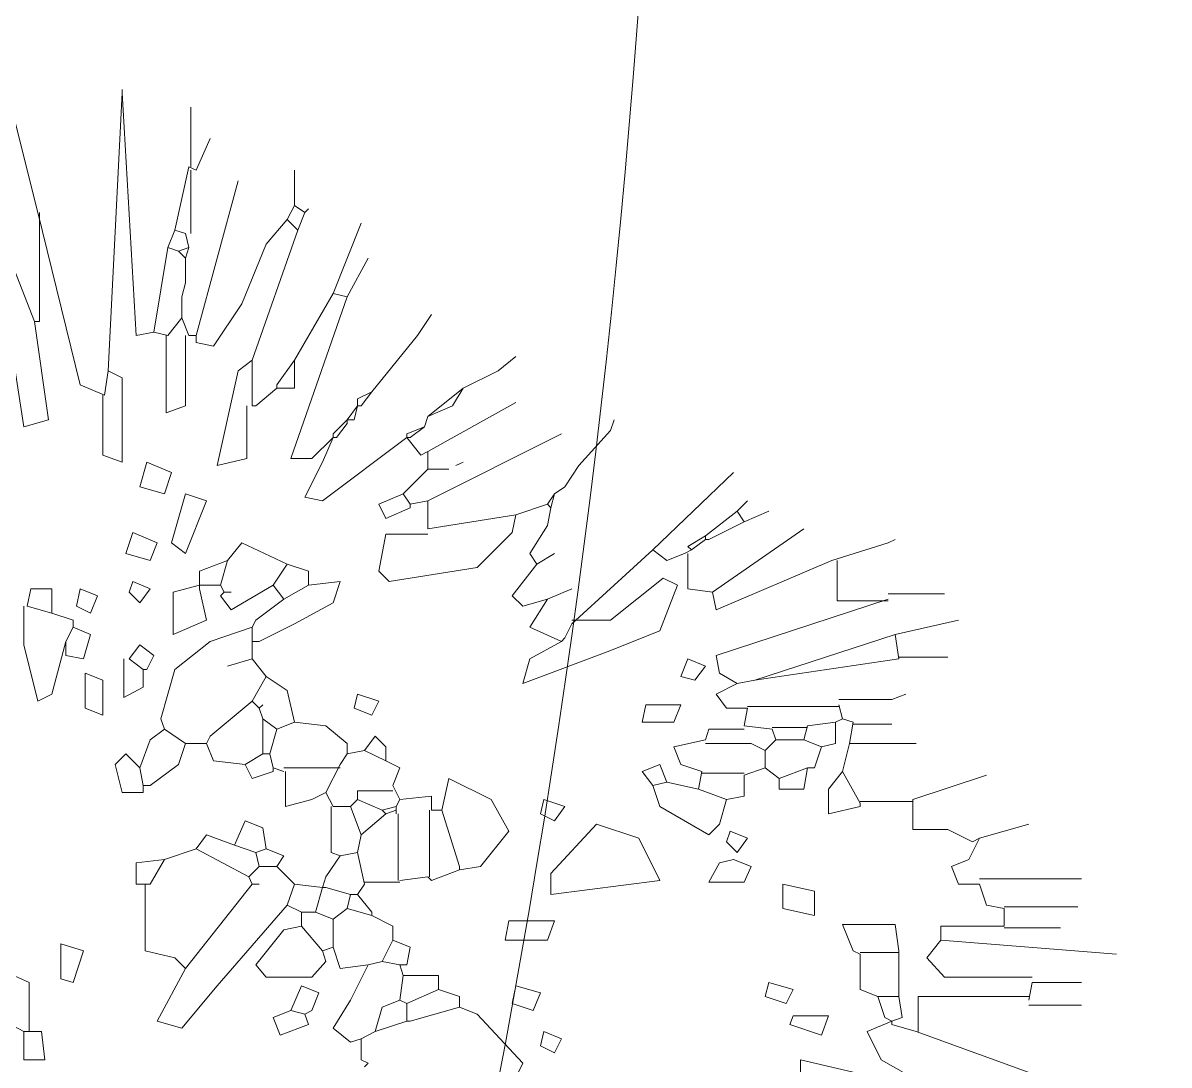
# Model space of a CAD drawing. Header units: inches. Extents: x 242965 to 445791, y 236206 to 423703.
# Drawn here: x 336479.4 to 336568.4, y 365284.1 to 365365 of the extents above; entities that cross this region are included whole.
import ezdxf

# ---------------------------------------------------------------- set-up
doc = ezdxf.new("R2010")
doc.units = ezdxf.units.IN
doc.header["$MEASUREMENT"] = 0
doc.layers.add('9', color=251, linetype='Continuous', lineweight=13)

# ---------------------------------------------------------------- blocks, each defined once
blk = doc.blocks.new('md-lavabo5')
for p, q in [((248.836, 1293.407), (247.744, 1271.84)), ((248.836, 1293.407), (248.836, 1293.679)), ((248.836, 1293.407), (249.928, 1274.572)), ((254.16, 1287.673), (254.16, 1292.315)), ((242.283, 1284.124), (240.373, 1291.77)), ((254.57, 1287.401), (255.659, 1289.858)), ((254.022, 1287.673), (252.93, 1282.76)), ((254.022, 1287.673), (254.57, 1287.401)), ((254.16, 1287.401), (254.16, 1282.487)), ((262.213, 1284.672), (262.213, 1287.401)), ((254.57, 1274.572), (257.844, 1286.584)), ((242.283, 1284.124), (245.559, 1270.747)), ((242.42, 1284.124), (242.42, 1275.661)), ((262.213, 1284.672), (261.665, 1283.579)), ((262.213, 1284.672), (263.033, 1284.124)), ((263.033, 1284.124), (262.485, 1282.76)), ((263.033, 1284.124), (263.305, 1284.399)), ((261.665, 1283.579), (260.028, 1281.667)), ((261.665, 1283.579), (262.485, 1282.76)), ((265.215, 1277.846), (267.399, 1283.307)), ((252.93, 1282.76), (252.385, 1281.395)), ((252.93, 1282.76), (253.75, 1282.487)), ((253.75, 1282.487), (254.022, 1281.395)), ((262.485, 1282.76), (258.936, 1272.66)), ((260.028, 1281.667), (258.119, 1277.028)), ((240.101, 1280.575), (242.01, 1275.661)), ((252.385, 1281.395), (251.293, 1274.844)), ((252.385, 1281.395), (253.202, 1281.122)), ((254.022, 1281.395), (253.202, 1281.122)), ((253.202, 1281.122), (253.75, 1280.575)), ((254.022, 1281.395), (253.75, 1280.575)), ((253.75, 1280.575), (253.75, 1278.666)), ((266.307, 1277.573), (267.946, 1280.575)), ((239.281, 1279.758), (241.19, 1267.473)), ((253.75, 1278.666), (253.477, 1277.573)), ((253.75, 1278.666), (253.477, 1277.573)), ((253.477, 1277.573), (253.477, 1275.936)), ((258.119, 1277.028), (255.934, 1273.752)), ((266.307, 1277.573), (261.94, 1265.016)), ((265.215, 1277.846), (262.213, 1272.66)), ((265.215, 1277.846), (266.307, 1277.573)), ((271.768, 1274.572), (272.86, 1276.209)), ((242.42, 1275.661), (242.01, 1275.661)), ((243.102, 1268.018), (242.01, 1275.661)), ((253.477, 1275.936), (252.385, 1274.572)), ((253.477, 1275.936), (254.022, 1274.572)), ((249.928, 1274.572), (251.293, 1274.844)), ((251.293, 1274.844), (252.385, 1274.572)), ((252.248, 1274.572), (252.248, 1268.566)), ((253.75, 1269.11), (253.75, 1274.572)), ((254.022, 1274.572), (254.57, 1274.572)), ((254.57, 1274.024), (254.57, 1274.572)), ((268.219, 1270.203), (271.768, 1274.572)), ((255.934, 1273.752), (254.57, 1274.024)), ((258.936, 1272.66), (257.844, 1271.84)), ((258.936, 1272.66), (258.936, 1269.11)), ((262.213, 1272.66), (260.848, 1270.747)), ((262.213, 1272.66), (262.213, 1270.475)), ((278.046, 1271.84), (279.411, 1272.932)), ((247.744, 1271.84), (247.471, 1269.93)), ((247.744, 1271.84), (248.836, 1271.295)), ((257.844, 1271.84), (256.207, 1264.469)), ((275.317, 1270.475), (278.046, 1271.84)), ((245.559, 1270.747), (247.471, 1269.93)), ((248.836, 1271.295), (248.836, 1264.741)), ((260.848, 1270.747), (260.848, 1270.475)), ((247.334, 1265.289), (247.334, 1269.93)), ((260.848, 1270.475), (259.208, 1269.11)), ((262.213, 1270.475), (260.848, 1270.475)), ((268.219, 1270.203), (267.127, 1269.655)), ((268.219, 1270.203), (267.399, 1269.11)), ((275.317, 1270.475), (272.588, 1268.291)), ((275.317, 1270.475), (274.497, 1269.11)), ((252.248, 1268.566), (253.75, 1269.11)), ((258.526, 1265.016), (258.526, 1269.11)), ((259.208, 1269.11), (258.936, 1269.11)), ((267.127, 1269.11), (266.307, 1268.018)), ((267.127, 1269.11), (266.854, 1268.018)), ((267.127, 1269.655), (267.127, 1269.11)), ((267.127, 1269.11), (267.399, 1269.11)), ((272.588, 1265.561), (279.411, 1269.383)), ((274.497, 1269.11), (272.588, 1268.291)), ((272.588, 1268.291), (272.313, 1267.473)), ((241.19, 1267.473), (243.102, 1268.018)), ((266.307, 1268.018), (265.215, 1266.926)), ((266.307, 1267.746), (265.489, 1266.653)), ((266.854, 1268.018), (266.307, 1268.018)), ((266.307, 1268.018), (266.307, 1267.746)), ((272.313, 1267.473), (270.948, 1266.926)), ((272.313, 1267.473), (271.221, 1266.653)), ((284.325, 1264.469), (286.782, 1267.198)), ((286.782, 1267.198), (287.057, 1268.018)), ((263.577, 1265.016), (265.215, 1266.653)), ((265.215, 1266.653), (264.397, 1264.741)), ((264.397, 1261.74), (270.948, 1266.653)), ((265.215, 1266.926), (265.215, 1266.653)), ((265.215, 1266.653), (265.489, 1266.653)), ((270.948, 1266.926), (270.948, 1266.653)), ((270.948, 1266.653), (271.221, 1266.653)), ((270.948, 1266.653), (272.04, 1265.289)), ((272.588, 1261.74), (282.96, 1266.926)), ((272.04, 1265.289), (272.588, 1265.561)), ((272.588, 1265.561), (272.588, 1264.197)), ((248.836, 1264.741), (247.334, 1265.289)), ((250.201, 1262.832), (250.746, 1264.741)), ((250.746, 1264.741), (252.658, 1263.924)), ((256.207, 1264.469), (258.526, 1265.016)), ((261.94, 1265.016), (263.577, 1265.016)), ((264.397, 1264.741), (263.033, 1262.012)), ((275.317, 1264.741), (274.77, 1264.469)), ((252.658, 1263.924), (252.113, 1262.285)), ((272.588, 1264.197), (270.676, 1262.285)), ((272.588, 1264.197), (274.225, 1264.197)), ((284.325, 1264.469), (283.233, 1262.832)), ((284.325, 1264.469), (283.233, 1262.832)), ((290.058, 1257.918), (296.337, 1263.924)), ((252.113, 1262.285), (250.201, 1262.832)), ((283.233, 1262.832), (282.415, 1262.285)), ((252.658, 1258.463), (253.75, 1262.285)), ((253.75, 1262.285), (255.387, 1261.74)), ((263.033, 1262.012), (264.397, 1261.74)), ((270.676, 1262.285), (268.764, 1261.467)), ((270.676, 1262.285), (271.221, 1261.467)), ((282.415, 1262.285), (281.868, 1261.467)), ((282.415, 1262.285), (282.14, 1261.192)), ((255.387, 1261.74), (253.75, 1257.643)), ((268.764, 1261.467), (269.311, 1260.375)), ((269.311, 1260.375), (271.221, 1261.192)), ((272.588, 1261.74), (271.221, 1261.467)), ((271.221, 1261.192), (271.221, 1261.467)), ((272.588, 1261.74), (272.588, 1259.555)), ((281.868, 1261.467), (279.411, 1260.647)), ((281.868, 1261.467), (282.14, 1261.192)), ((282.14, 1261.192), (281.868, 1259.828)), ((296.609, 1260.92), (297.429, 1261.74)), ((279.411, 1260.647), (272.588, 1259.555)), ((279.411, 1260.647), (279.139, 1259.283)), ((296.609, 1260.92), (294.152, 1259.01)), ((297.157, 1260.1), (294.427, 1258.735)), ((296.609, 1260.92), (297.157, 1260.1)), ((297.157, 1260.1), (299.069, 1260.92)), ((249.108, 1257.643), (249.656, 1259.283)), ((249.656, 1259.283), (251.565, 1258.463)), ((279.139, 1259.283), (276.409, 1256.553)), ((281.868, 1259.828), (280.503, 1257.643)), ((294.7, 1254.641), (301.798, 1259.555)), ((251.565, 1258.463), (251.02, 1257.098)), ((253.75, 1257.643), (252.658, 1258.463)), ((257.027, 1257.098), (258.119, 1258.463)), ((258.119, 1258.463), (261.665, 1256.826)), ((268.764, 1256.279), (269.311, 1259.145)), ((269.311, 1259.145), (272.588, 1259.145)), ((294.152, 1259.01), (292.788, 1258.191)), ((294.152, 1258.735), (293.063, 1257.918)), ((294.152, 1259.01), (294.152, 1258.735)), ((294.427, 1258.735), (294.152, 1258.735)), ((303.983, 1257.098), (308.349, 1258.463)), ((308.349, 1258.463), (308.896, 1258.735)), ((251.02, 1257.098), (249.108, 1257.643)), ((280.503, 1257.643), (281.051, 1256.826)), ((281.051, 1256.826), (282.415, 1257.643)), ((290.058, 1257.918), (287.057, 1255.186)), ((290.058, 1257.918), (291.151, 1257.098)), ((291.151, 1257.098), (292.515, 1257.643)), ((293.063, 1257.918), (292.515, 1257.643)), ((292.788, 1258.191), (293.063, 1257.918)), ((292.788, 1257.643), (292.788, 1254.914)), ((257.027, 1257.098), (254.842, 1256.279)), ((257.027, 1257.098), (256.479, 1255.186)), ((261.665, 1256.826), (260.576, 1255.186)), ((261.665, 1256.826), (263.305, 1256.279)), ((276.409, 1256.553), (269.583, 1255.461)), ((281.051, 1256.826), (279.139, 1254.369)), ((303.983, 1257.098), (294.972, 1253.277)), ((304.39, 1257.098), (304.39, 1253.959)), ((254.842, 1256.279), (254.842, 1255.186)), ((263.305, 1256.279), (263.305, 1255.186)), ((269.583, 1255.461), (268.764, 1256.279)), ((286.782, 1252.457), (290.878, 1255.734)), ((290.878, 1255.734), (291.97, 1255.186)), ((241.465, 1253.549), (241.738, 1254.914)), ((241.738, 1254.914), (243.375, 1254.914)), ((243.375, 1254.914), (243.375, 1253.004)), ((245.287, 1253.549), (245.559, 1254.914)), ((245.559, 1254.914), (246.924, 1254.369)), ((249.381, 1254.641), (249.656, 1255.461)), ((249.656, 1255.461), (251.02, 1254.914)), ((251.02, 1254.914), (250.201, 1253.822)), ((254.842, 1255.186), (252.795, 1254.641)), ((254.842, 1255.186), (254.842, 1254.914)), ((254.842, 1255.186), (256.479, 1255.186)), ((255.387, 1252.457), (254.842, 1254.914)), ((256.479, 1255.186), (256.752, 1254.641)), ((260.576, 1255.186), (257.299, 1253.277)), ((260.576, 1255.186), (261.393, 1254.097)), ((263.305, 1255.186), (261.393, 1254.097)), ((263.305, 1255.186), (265.762, 1255.461)), ((265.762, 1255.461), (265.215, 1253.822)), ((281.868, 1254.097), (283.78, 1254.914)), ((287.057, 1255.186), (283.78, 1252.185)), ((291.97, 1255.186), (290.606, 1251.637)), ((292.788, 1254.914), (294.7, 1254.641)), ((246.924, 1254.369), (246.379, 1253.004)), ((250.201, 1253.822), (249.381, 1254.641)), ((252.795, 1254.641), (252.795, 1251.365)), ((256.479, 1254.369), (256.752, 1254.641)), ((257.299, 1253.277), (256.479, 1254.369)), ((256.752, 1254.641), (257.299, 1254.641)), ((261.393, 1254.097), (259.208, 1252.457)), ((279.139, 1254.369), (279.958, 1253.549)), ((279.958, 1253.549), (281.868, 1254.097)), ((281.868, 1254.097), (280.503, 1251.912)), ((294.972, 1253.277), (294.7, 1254.641)), ((308.349, 1254.097), (294.972, 1249.728)), ((304.39, 1253.959), (308.349, 1253.959)), ((308.349, 1254.504), (312.718, 1254.504)), ((241.19, 1253.549), (241.19, 1250.547)), ((241.465, 1253.549), (243.375, 1253.004)), ((243.375, 1253.004), (245.014, 1252.457)), ((246.379, 1253.004), (245.287, 1253.549)), ((265.215, 1253.822), (262.213, 1252.185)), ((245.014, 1252.457), (245.014, 1251.912)), ((252.795, 1251.365), (255.387, 1252.457)), ((259.208, 1252.457), (258.936, 1251.912)), ((262.213, 1252.185), (259.483, 1250.82)), ((283.78, 1252.185), (283.233, 1251.092)), ((283.78, 1252.185), (283.233, 1251.092)), ((283.78, 1252.457), (286.782, 1252.457)), ((308.896, 1251.365), (313.81, 1252.457)), ((245.014, 1251.912), (244.467, 1250.82)), ((245.014, 1251.912), (246.379, 1251.365)), ((246.379, 1251.365), (245.832, 1249.455)), ((258.936, 1251.912), (255.659, 1250.82)), ((258.936, 1251.912), (258.936, 1250.82)), ((280.503, 1251.912), (282.96, 1250.82)), ((290.606, 1251.637), (286.509, 1250)), ((308.896, 1251.365), (297.977, 1247.816)), ((308.896, 1251.365), (309.169, 1249.455)), ((241.19, 1250.547), (242.283, 1246.178)), ((243.375, 1246.723), (244.467, 1250.82)), ((244.467, 1249.728), (244.467, 1250.82)), ((249.381, 1249.455), (250.201, 1250.547)), ((250.201, 1250.547), (251.293, 1249.728)), ((255.659, 1250.82), (252.93, 1248.635)), ((259.483, 1250.82), (258.936, 1250.82)), ((258.936, 1250.82), (258.936, 1249.455)), ((280.503, 1249.455), (282.96, 1250.82)), ((283.233, 1251.092), (282.96, 1250.82)), ((245.832, 1249.455), (244.467, 1249.728)), ((248.971, 1249.455), (248.971, 1246.451)), ((249.381, 1249.455), (250.473, 1248.635)), ((251.293, 1249.728), (250.746, 1248.635)), ((258.936, 1249.455), (257.027, 1248.908)), ((258.936, 1249.455), (260.028, 1248.091)), ((286.509, 1250), (279.958, 1247.543)), ((279.958, 1247.543), (280.503, 1249.455)), ((292.243, 1248.091), (292.788, 1249.455)), ((292.788, 1249.455), (294.152, 1248.908)), ((294.972, 1249.728), (295.245, 1248.363)), ((309.169, 1249.455), (297.977, 1247.816)), ((309.169, 1249.59), (312.99, 1249.59)), ((250.473, 1247.271), (250.473, 1248.635)), ((250.746, 1248.635), (250.473, 1248.635)), ((252.93, 1248.635), (251.838, 1244.814)), ((294.152, 1248.908), (293.335, 1247.816)), ((245.969, 1248.363), (247.334, 1247.816)), ((245.969, 1245.634), (245.969, 1248.363)), ((247.334, 1247.816), (247.334, 1245.086)), ((260.028, 1248.091), (258.936, 1246.178)), ((260.028, 1248.091), (261.665, 1246.998)), ((293.335, 1247.816), (292.243, 1248.091)), ((295.245, 1248.363), (296.609, 1247.543)), ((297.977, 1247.816), (296.609, 1247.543)), ((242.283, 1246.178), (243.375, 1246.723)), ((248.971, 1246.451), (250.473, 1247.271)), ((261.665, 1246.998), (262.213, 1244.541)), ((266.854, 1245.634), (267.127, 1246.723)), ((267.127, 1246.723), (268.764, 1246.178)), ((296.609, 1247.543), (294.972, 1246.723)), ((294.972, 1246.723), (295.792, 1245.634)), ((308.621, 1246.316), (309.714, 1246.723)), ((258.936, 1246.178), (255.659, 1243.449)), ((258.936, 1246.178), (259.483, 1245.634)), ((259.483, 1245.634), (259.756, 1245.906)), ((268.764, 1246.178), (268.219, 1245.086)), ((289.239, 1244.541), (289.514, 1245.906)), ((289.514, 1245.906), (292.243, 1245.906)), ((292.243, 1245.906), (291.696, 1244.541)), ((304.527, 1246.316), (308.621, 1246.316)), ((304.527, 1245.906), (304.8, 1244.814)), ((247.334, 1245.086), (245.969, 1245.634)), ((259.483, 1245.634), (259.756, 1244.814)), ((268.219, 1245.086), (266.854, 1245.634)), ((295.792, 1245.634), (297.429, 1245.634)), ((297.429, 1245.634), (297.157, 1244.266)), ((304.527, 1245.769), (297.429, 1245.769)), ((251.838, 1244.814), (252.113, 1243.994)), ((259.756, 1244.814), (260.848, 1243.994)), ((259.756, 1244.814), (259.756, 1242.084)), ((262.213, 1244.541), (260.848, 1243.994)), ((262.213, 1244.541), (264.67, 1244.266)), ((264.67, 1244.266), (266.307, 1242.902)), ((291.696, 1244.541), (289.239, 1244.541)), ((297.157, 1244.266), (299.341, 1243.994)), ((302.071, 1244.131), (299.341, 1244.131)), ((302.071, 1244.266), (301.798, 1243.174)), ((304.255, 1244.541), (302.071, 1244.266)), ((304.8, 1244.814), (304.255, 1244.541)), ((304.255, 1244.541), (304.255, 1242.902)), ((304.8, 1244.814), (305.62, 1244.541)), ((305.62, 1244.541), (305.347, 1242.902)), ((305.62, 1244.404), (308.621, 1244.404)), ((251.02, 1243.174), (250.201, 1240.992)), ((252.113, 1243.994), (251.02, 1243.174)), ((252.113, 1243.994), (253.75, 1242.902)), ((255.659, 1243.449), (255.387, 1242.902)), ((260.848, 1243.994), (260.301, 1242.084)), ((267.671, 1242.357), (268.491, 1243.449)), ((268.491, 1243.449), (269.311, 1242.629)), ((294.152, 1243.174), (291.696, 1242.629)), ((294.427, 1243.994), (294.152, 1243.174)), ((297.157, 1243.994), (294.427, 1243.994)), ((299.614, 1243.174), (298.794, 1242.357)), ((299.341, 1243.994), (299.614, 1243.174)), ((299.614, 1243.174), (301.798, 1243.174)), ((301.798, 1243.174), (303.163, 1242.629)), ((253.75, 1242.902), (253.202, 1241.265)), ((253.75, 1242.902), (255.387, 1242.902)), ((255.387, 1242.902), (255.934, 1241.537)), ((266.307, 1242.902), (266.307, 1242.084)), ((267.671, 1242.357), (266.307, 1242.084)), ((267.671, 1242.357), (269.311, 1241.537)), ((269.311, 1242.629), (269.311, 1241.537)), ((291.696, 1242.629), (292.243, 1241.265)), ((294.152, 1242.902), (297.702, 1242.902)), ((297.702, 1242.902), (298.794, 1242.357)), ((298.794, 1242.357), (298.794, 1240.992)), ((303.163, 1242.629), (302.615, 1240.992)), ((304.255, 1242.902), (303.163, 1242.629)), ((305.347, 1242.902), (304.8, 1240.717)), ((305.347, 1242.902), (310.533, 1242.902)), ((249.108, 1242.084), (248.289, 1241.265)), ((250.201, 1240.992), (249.108, 1242.084)), ((255.934, 1241.537), (258.391, 1241.265)), ((259.756, 1242.084), (258.391, 1241.265)), ((259.756, 1242.084), (260.301, 1242.084)), ((260.301, 1242.084), (260.576, 1240.992)), ((266.307, 1242.084), (265.762, 1241.265)), ((269.311, 1241.537), (270.403, 1240.992)), ((248.289, 1241.265), (248.836, 1239.08)), ((250.201, 1240.992), (250.473, 1239.625)), ((253.202, 1241.265), (251.02, 1239.625)), ((258.391, 1241.265), (258.936, 1240.172)), ((258.936, 1240.172), (260.576, 1240.717)), ((260.576, 1240.717), (260.576, 1240.992)), ((260.576, 1240.992), (261.393, 1240.717)), ((265.762, 1240.992), (261.393, 1240.992)), ((261.53, 1240.717), (261.53, 1237.988)), ((265.762, 1241.265), (264.67, 1239.08)), ((270.403, 1240.992), (269.856, 1239.625)), ((290.606, 1241.265), (289.239, 1240.717)), ((289.239, 1240.717), (290.058, 1239.625)), ((291.151, 1239.9), (290.606, 1241.265)), ((292.243, 1241.265), (293.88, 1240.717)), ((293.88, 1240.717), (293.608, 1239.353)), ((293.88, 1240.582), (297.157, 1240.582)), ((298.794, 1240.992), (297.157, 1240.445)), ((298.794, 1240.992), (299.886, 1240.172)), ((302.071, 1240.992), (299.886, 1240.172)), ((302.071, 1240.992), (301.798, 1239.353)), ((302.615, 1240.992), (302.071, 1240.992)), ((304.8, 1240.717), (303.708, 1239.353)), ((304.8, 1240.717), (306.165, 1238.26)), ((251.02, 1239.625), (250.473, 1239.625)), ((250.473, 1239.08), (250.473, 1239.625)), ((269.856, 1239.625), (270.403, 1238.535)), ((273.677, 1237.716), (274.225, 1240.172)), ((274.225, 1240.172), (277.502, 1238.535)), ((291.151, 1239.9), (290.058, 1239.625)), ((290.058, 1239.625), (290.606, 1237.988)), ((291.151, 1239.9), (293.608, 1239.353)), ((297.157, 1240.445), (297.157, 1238.808)), ((299.886, 1239.353), (299.886, 1240.172)), ((310.261, 1238.535), (315.995, 1240.445)), ((248.836, 1239.08), (250.473, 1239.08)), ((263.577, 1238.535), (264.67, 1239.08)), ((264.67, 1239.08), (265.215, 1237.988)), ((269.856, 1239.218), (267.127, 1239.218)), ((267.127, 1239.218), (267.127, 1238.535)), ((270.403, 1238.535), (272.86, 1238.808)), ((272.86, 1238.808), (272.86, 1237.716)), ((293.608, 1239.353), (295.792, 1238.535)), ((297.157, 1238.808), (295.792, 1238.535)), ((301.798, 1239.353), (299.886, 1239.353)), ((303.708, 1239.353), (303.708, 1237.443)), ((261.53, 1237.988), (263.577, 1238.535)), ((265.08, 1237.988), (265.08, 1234.439)), ((265.215, 1237.988), (266.582, 1237.988)), ((267.127, 1238.535), (266.582, 1237.988)), ((266.582, 1237.988), (267.399, 1235.804)), ((267.127, 1238.535), (269.039, 1237.716)), ((270.131, 1237.988), (269.039, 1237.716)), ((270.403, 1238.535), (270.131, 1237.988)), ((270.131, 1237.988), (270.131, 1237.716)), ((277.502, 1238.535), (278.866, 1236.078)), ((281.323, 1237.443), (281.596, 1238.535)), ((281.596, 1238.535), (283.233, 1237.988)), ((283.233, 1237.988), (282.415, 1236.896)), ((290.606, 1237.988), (294.427, 1235.804)), ((295.245, 1236.623), (295.792, 1238.535)), ((303.708, 1237.443), (306.165, 1237.988)), ((310.261, 1238.398), (306.165, 1238.398)), ((306.165, 1237.988), (306.165, 1238.26)), ((310.261, 1238.535), (310.261, 1236.213)), ((269.311, 1237.443), (267.399, 1235.804)), ((269.039, 1237.716), (269.311, 1237.443)), ((270.131, 1237.716), (269.311, 1237.443)), ((270.131, 1237.716), (270.131, 1237.443)), ((270.266, 1237.443), (270.266, 1232.254)), ((272.723, 1237.716), (272.723, 1232.529)), ((272.86, 1237.716), (273.677, 1237.716)), ((273.677, 1237.716), (275.045, 1233.347)), ((282.415, 1236.896), (281.323, 1237.443)), ((257.571, 1234.986), (258.391, 1236.896)), ((258.391, 1236.896), (259.756, 1236.351)), ((259.756, 1236.351), (260.028, 1234.711)), ((278.866, 1236.078), (276.682, 1233.347)), ((282.14, 1232.802), (285.69, 1236.623)), ((285.69, 1236.623), (288.966, 1235.531)), ((294.427, 1235.804), (295.245, 1236.623)), ((295.792, 1235.259), (296.064, 1236.078)), ((296.064, 1236.078), (297.429, 1235.531)), ((310.261, 1236.213), (312.99, 1236.213)), ((312.99, 1236.213), (314.902, 1235.259)), ((315.447, 1235.531), (319.269, 1236.623)), ((255.387, 1235.804), (254.57, 1234.711)), ((257.571, 1234.986), (255.387, 1235.804)), ((267.399, 1235.804), (267.127, 1234.439)), ((288.966, 1235.531), (290.606, 1232.254)), ((296.609, 1234.439), (295.792, 1235.259)), ((297.429, 1235.531), (296.609, 1234.439)), ((315.447, 1235.531), (314.627, 1233.894)), ((314.902, 1235.259), (315.447, 1235.531)), ((254.57, 1234.711), (252.113, 1233.894)), ((254.57, 1234.711), (258.664, 1232.529)), ((257.571, 1234.986), (259.208, 1234.439)), ((260.028, 1234.711), (259.208, 1234.439)), ((259.208, 1234.439), (259.483, 1233.347)), ((260.028, 1234.711), (261.393, 1234.166)), ((265.08, 1234.439), (265.762, 1234.166)), ((267.127, 1234.439), (265.762, 1234.166)), ((267.127, 1234.439), (267.671, 1231.982)), ((252.113, 1233.894), (249.928, 1233.622)), ((249.928, 1233.622), (249.928, 1231.982)), ((252.113, 1233.894), (251.02, 1231.982)), ((259.483, 1233.347), (258.664, 1232.529)), ((259.483, 1233.347), (260.848, 1233.347)), ((261.393, 1234.166), (260.848, 1233.347)), ((260.848, 1233.347), (262.213, 1231.982)), ((265.762, 1234.166), (264.67, 1232.529)), ((275.045, 1233.347), (275.045, 1233.074)), ((276.682, 1233.347), (275.045, 1233.074)), ((294.427, 1232.119), (295.245, 1233.622)), ((295.245, 1233.622), (296.337, 1233.894)), ((296.337, 1233.894), (297.702, 1233.347)), ((297.702, 1233.347), (297.157, 1232.119)), ((314.627, 1233.894), (313.263, 1233.347)), ((313.263, 1233.347), (313.81, 1231.982)), ((258.664, 1232.529), (258.936, 1231.982)), ((264.67, 1232.529), (264.397, 1231.71)), ((272.588, 1232.529), (270.403, 1232.254)), ((272.86, 1232.254), (272.588, 1232.529)), ((275.045, 1233.074), (272.86, 1232.254)), ((282.14, 1231.162), (282.14, 1232.802)), ((249.928, 1231.982), (251.02, 1231.982)), ((250.611, 1231.982), (250.611, 1226.796)), ((258.936, 1231.982), (253.75, 1225.431)), ((258.936, 1231.982), (259.483, 1231.982)), ((262.213, 1231.982), (261.665, 1230.345)), ((262.213, 1231.982), (264.397, 1231.71)), ((264.397, 1231.71), (263.85, 1229.797)), ((264.397, 1231.71), (264.67, 1231.71)), ((264.67, 1231.71), (266.582, 1231.162)), ((267.671, 1231.982), (267.127, 1231.162)), ((270.403, 1232.119), (267.671, 1232.119)), ((290.606, 1232.254), (282.14, 1231.162)), ((297.157, 1232.119), (294.427, 1232.119)), ((300.158, 1231.982), (302.615, 1231.437)), ((300.158, 1230.072), (300.158, 1231.982)), ((313.81, 1231.982), (315.447, 1231.982)), ((315.447, 1232.392), (323.365, 1232.392)), ((315.447, 1231.982), (315.995, 1230.345)), ((266.582, 1231.162), (266.307, 1230.072)), ((266.582, 1231.162), (267.127, 1231.162)), ((267.127, 1231.162), (268.219, 1229.797)), ((302.615, 1231.437), (302.615, 1229.525)), ((261.665, 1230.345), (256.207, 1224.066)), ((261.665, 1230.345), (262.758, 1229.797)), ((262.758, 1229.797), (263.85, 1229.797)), ((262.758, 1229.797), (262.758, 1228.705)), ((263.85, 1229.797), (265.215, 1229.253)), ((266.307, 1230.072), (265.215, 1229.253)), ((266.307, 1230.072), (268.219, 1229.525)), ((268.219, 1229.797), (268.219, 1229.525)), ((302.615, 1229.525), (300.158, 1230.072)), ((315.995, 1230.345), (317.359, 1230.072)), ((317.359, 1230.207), (323.09, 1230.207)), ((317.359, 1230.072), (317.359, 1228.705)), ((265.215, 1229.253), (265.215, 1227.068)), ((268.219, 1229.525), (269.856, 1228.705)), ((278.594, 1227.616), (278.866, 1229.115)), ((278.866, 1229.115), (282.415, 1229.115)), ((282.415, 1229.115), (281.868, 1227.616)), ((261.393, 1228.433), (259.208, 1225.703)), ((262.758, 1228.705), (261.393, 1228.433)), ((262.758, 1228.705), (264.397, 1226.796)), ((269.856, 1228.705), (269.856, 1227.616)), ((308.896, 1228.843), (304.8, 1228.843)), ((304.8, 1228.843), (305.62, 1226.796)), ((309.169, 1226.796), (308.896, 1228.843)), ((317.359, 1228.705), (312.445, 1228.705)), ((312.445, 1228.705), (312.445, 1227.616)), ((317.359, 1228.57), (321.726, 1228.57)), ((244.057, 1227.341), (245.832, 1226.796)), ((244.057, 1224.611), (244.057, 1227.341)), ((269.856, 1227.616), (269.039, 1225.976)), ((269.856, 1227.616), (271.221, 1227.068)), ((281.868, 1227.616), (278.594, 1227.616)), ((312.445, 1227.616), (311.353, 1226.248)), ((312.445, 1227.616), (326.095, 1226.523)), ((245.832, 1226.796), (245.014, 1224.339)), ((250.611, 1226.796), (252.93, 1226.248)), ((252.93, 1226.248), (253.75, 1225.431)), ((265.215, 1227.068), (264.397, 1226.796)), ((264.67, 1225.976), (264.397, 1226.796)), ((265.215, 1227.068), (265.762, 1225.431)), ((271.221, 1227.068), (270.948, 1225.703)), ((305.62, 1226.796), (306.165, 1226.523)), ((309.169, 1226.658), (306.165, 1226.658)), ((306.165, 1226.523), (306.165, 1223.791)), ((309.169, 1226.796), (309.169, 1223.247)), ((311.353, 1226.248), (312.718, 1224.749)), ((239.143, 1225.431), (241.6, 1224.339)), ((251.565, 1221.335), (253.75, 1225.431)), ((259.208, 1225.703), (260.028, 1224.749)), ((263.577, 1224.749), (264.67, 1225.976)), ((265.762, 1225.431), (267.946, 1225.703)), ((267.946, 1225.703), (266.582, 1222.974)), ((269.039, 1225.976), (267.946, 1225.703)), ((269.039, 1225.976), (270.403, 1225.703)), ((270.948, 1225.703), (270.403, 1225.703)), ((270.403, 1225.703), (270.676, 1224.884)), ((245.014, 1224.339), (244.057, 1224.611)), ((260.028, 1224.749), (263.577, 1224.749)), ((270.676, 1224.884), (270.403, 1222.974)), ((270.676, 1224.884), (273.405, 1224.884)), ((273.405, 1224.884), (273.405, 1223.791)), ((312.718, 1224.749), (319.544, 1224.749)), ((241.6, 1224.339), (241.6, 1220.517)), ((256.207, 1224.066), (253.477, 1220.79)), ((261.94, 1222.154), (262.758, 1224.066)), ((262.758, 1224.066), (264.122, 1223.519)), ((273.405, 1223.791), (270.948, 1222.699)), ((273.405, 1223.791), (275.045, 1223.247)), ((279.139, 1222.699), (279.411, 1224.066)), ((279.411, 1224.066), (281.323, 1223.519)), ((298.794, 1223.247), (299.069, 1224.339)), ((299.069, 1224.339), (300.978, 1223.791)), ((300.978, 1223.791), (300.433, 1222.699)), ((306.165, 1223.791), (307.532, 1223.247)), ((319.544, 1224.339), (319.269, 1222.974)), ((319.544, 1224.339), (323.365, 1224.339)), ((264.122, 1223.519), (263.577, 1222.154)), ((266.582, 1222.974), (265.215, 1220.79)), ((270.403, 1222.974), (269.039, 1222.427)), ((270.403, 1222.974), (270.948, 1222.699)), ((270.948, 1222.699), (270.948, 1221.335)), ((275.045, 1223.247), (275.045, 1222.427)), ((280.776, 1222.154), (279.139, 1222.699)), ((281.323, 1223.519), (280.776, 1222.154)), ((300.433, 1222.699), (298.794, 1223.247)), ((307.532, 1223.247), (309.169, 1223.247)), ((307.532, 1223.247), (308.077, 1221.609)), ((309.169, 1223.247), (309.441, 1221.609)), ((319.269, 1223.247), (310.671, 1223.247)), ((310.671, 1223.247), (310.671, 1220.517)), ((261.94, 1222.154), (260.576, 1221.609)), ((261.94, 1222.154), (263.033, 1221.882)), ((263.577, 1222.154), (263.033, 1221.882)), ((263.305, 1221.062), (263.033, 1221.882)), ((269.039, 1222.427), (268.491, 1220.517)), ((275.045, 1222.427), (271.221, 1221.335)), ((275.045, 1222.427), (276.409, 1221.882)), ((276.409, 1221.882), (279.958, 1218.06)), ((319.269, 1222.564), (323.365, 1222.564)), ((241.19, 1220.517), (239.143, 1221.609)), ((253.477, 1220.79), (251.565, 1221.335)), ((260.576, 1221.609), (261.121, 1220.242)), ((261.121, 1220.242), (263.305, 1221.062)), ((270.948, 1221.335), (268.491, 1220.517)), ((271.221, 1221.335), (270.948, 1221.335)), ((300.706, 1221.062), (300.978, 1221.744)), ((303.163, 1220.242), (300.706, 1221.062)), ((300.978, 1221.744), (303.708, 1221.744)), ((303.708, 1221.744), (303.163, 1220.242)), ((308.621, 1221.335), (306.712, 1220.517)), ((308.077, 1221.609), (308.621, 1221.335)), ((309.441, 1221.609), (308.621, 1221.335)), ((308.621, 1221.335), (308.621, 1221.062)), ((308.621, 1221.062), (310.533, 1220.517)), ((241.19, 1220.517), (241.465, 1220.517)), ((241.19, 1220.517), (241.19, 1218.333)), ((241.465, 1220.517), (241.738, 1220.517)), ((242.558, 1220.517), (241.738, 1220.517)), ((242.83, 1218.333), (242.558, 1220.517)), ((265.215, 1220.79), (266.582, 1219.697)), ((268.491, 1220.517), (267.399, 1219.97)), ((281.323, 1219.425), (281.596, 1220.517)), ((281.596, 1220.517), (282.96, 1219.97)), ((306.712, 1220.517), (307.804, 1218.333)), ((310.533, 1220.517), (320.361, 1216.968)), ((266.582, 1219.697), (267.399, 1219.97)), ((267.399, 1219.97), (267.399, 1218.333)), ((282.415, 1218.878), (281.323, 1219.425)), ((282.96, 1219.97), (282.415, 1218.878)), ((241.19, 1218.333), (242.83, 1218.333)), ((267.399, 1218.333), (267.946, 1218.06)), ((309.714, 1216.421), (301.526, 1218.333)), ((301.526, 1218.333), (301.526, 1216.693)), ((307.804, 1218.333), (309.714, 1217.241)), ((267.946, 1218.06), (267.671, 1217.785)), ((279.958, 1218.06), (279.411, 1216.968))]:
    blk.add_line(p, q)
for ratio, end_param in [(0.512382, 2.225313), (0.768573, 2.544012)]:
    blk.add_ellipse((85.473, 1357.002), major_axis=(0, 401.183), ratio=ratio, start_param=-2.544012, end_param=end_param)

msp = doc.modelspace()

# ---------------------------------------------------------------- block references
at = {"layer": '9'}
msp.add_blockref('md-lavabo5', (336238.231, 364066.17), dxfattribs=at)

doc.saveas('drawing.dxf')
